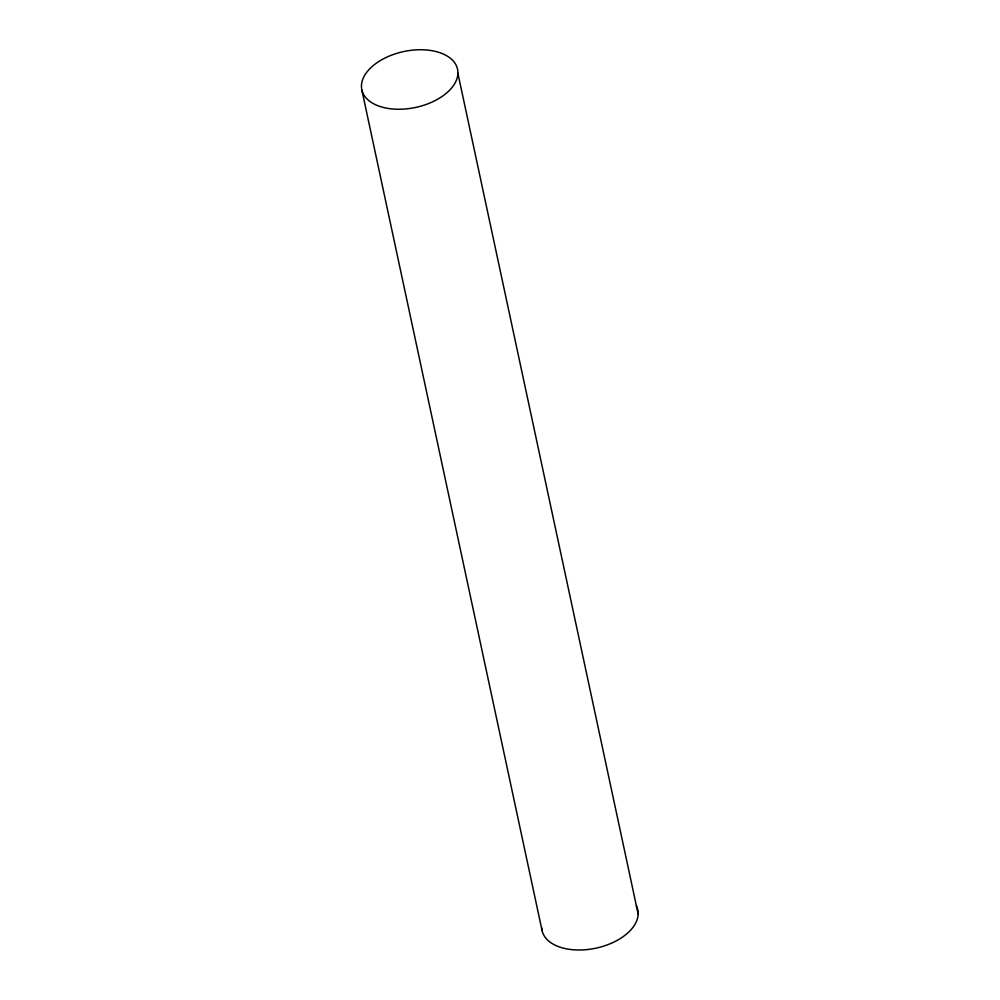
<?xml version="1.0" encoding="UTF-8"?>
<svg xmlns="http://www.w3.org/2000/svg" width="1000" height="1000" viewBox="0 0 1000 1000"><rect width="100%" height="100%" fill="white"/><g stroke="black" fill="none" stroke-linecap="round" stroke-linejoin="round"><path stroke-width="1.5" d="M457.912 73.35A48.963 28.575 -12.1 0 1 384.738 107.788A48.963 28.575 -12.1 0 1 386.388 57.35A48.963 28.575 -12.1 0 1 457.912 73.35L638.162 914.1M361.838 89.913L542.087 930.662M636.3 905.788A48.963 28.575 -12.1 0 1 597.375 947.85A48.963 28.575 -12.1 0 1 541.7 927.837"/></g></svg>
